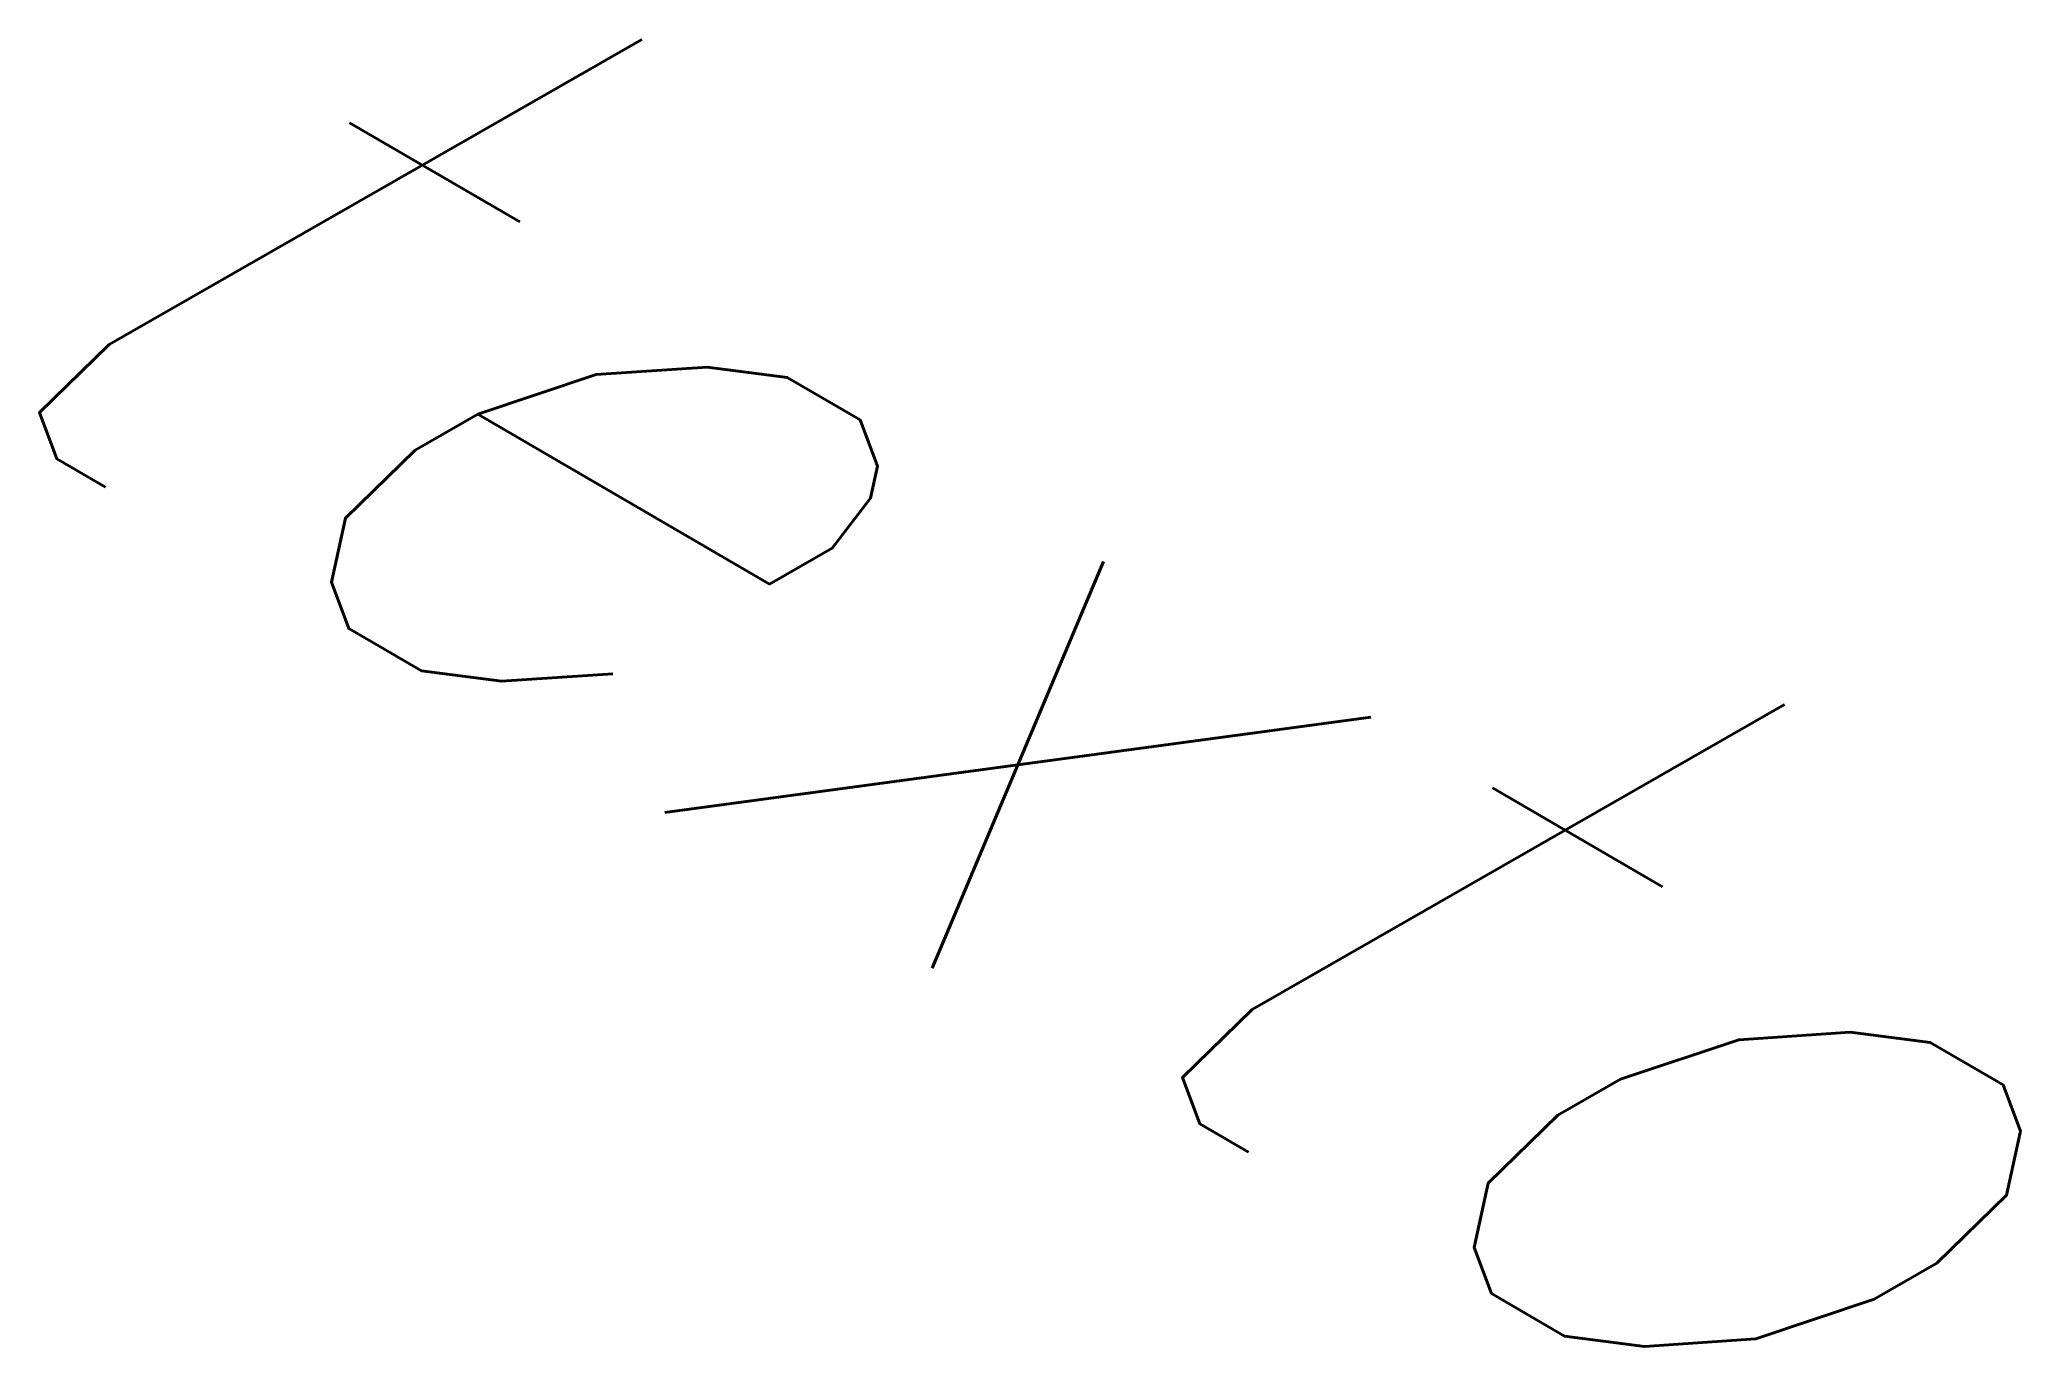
# Model space of a CAD drawing. Header units: millimetres. Extents: x -2847.467 to -2846.863, y 1167.606 to 1168.005.
import ezdxf

# ---------------------------------------------------------------- set-up
doc = ezdxf.new("R2010")
doc.units = ezdxf.units.MM
doc.layers.add('Hds_iso_símbolos', color=2, linetype='Continuous')
doc.styles.add('r80', font='romans.shx', dxfattribs={"height": 0.2})

msp = doc.modelspace()

# ---------------------------------------------------------------- texts
at = {"layer": 'Hds_iso_símbolos', "style": 'r80', "oblique": 30}
msp.add_text('texto', height=0.2, rotation=329.8, dxfattribs=at).set_placement((-2847.52083, 1167.91144))

doc.saveas('drawing.dxf')
